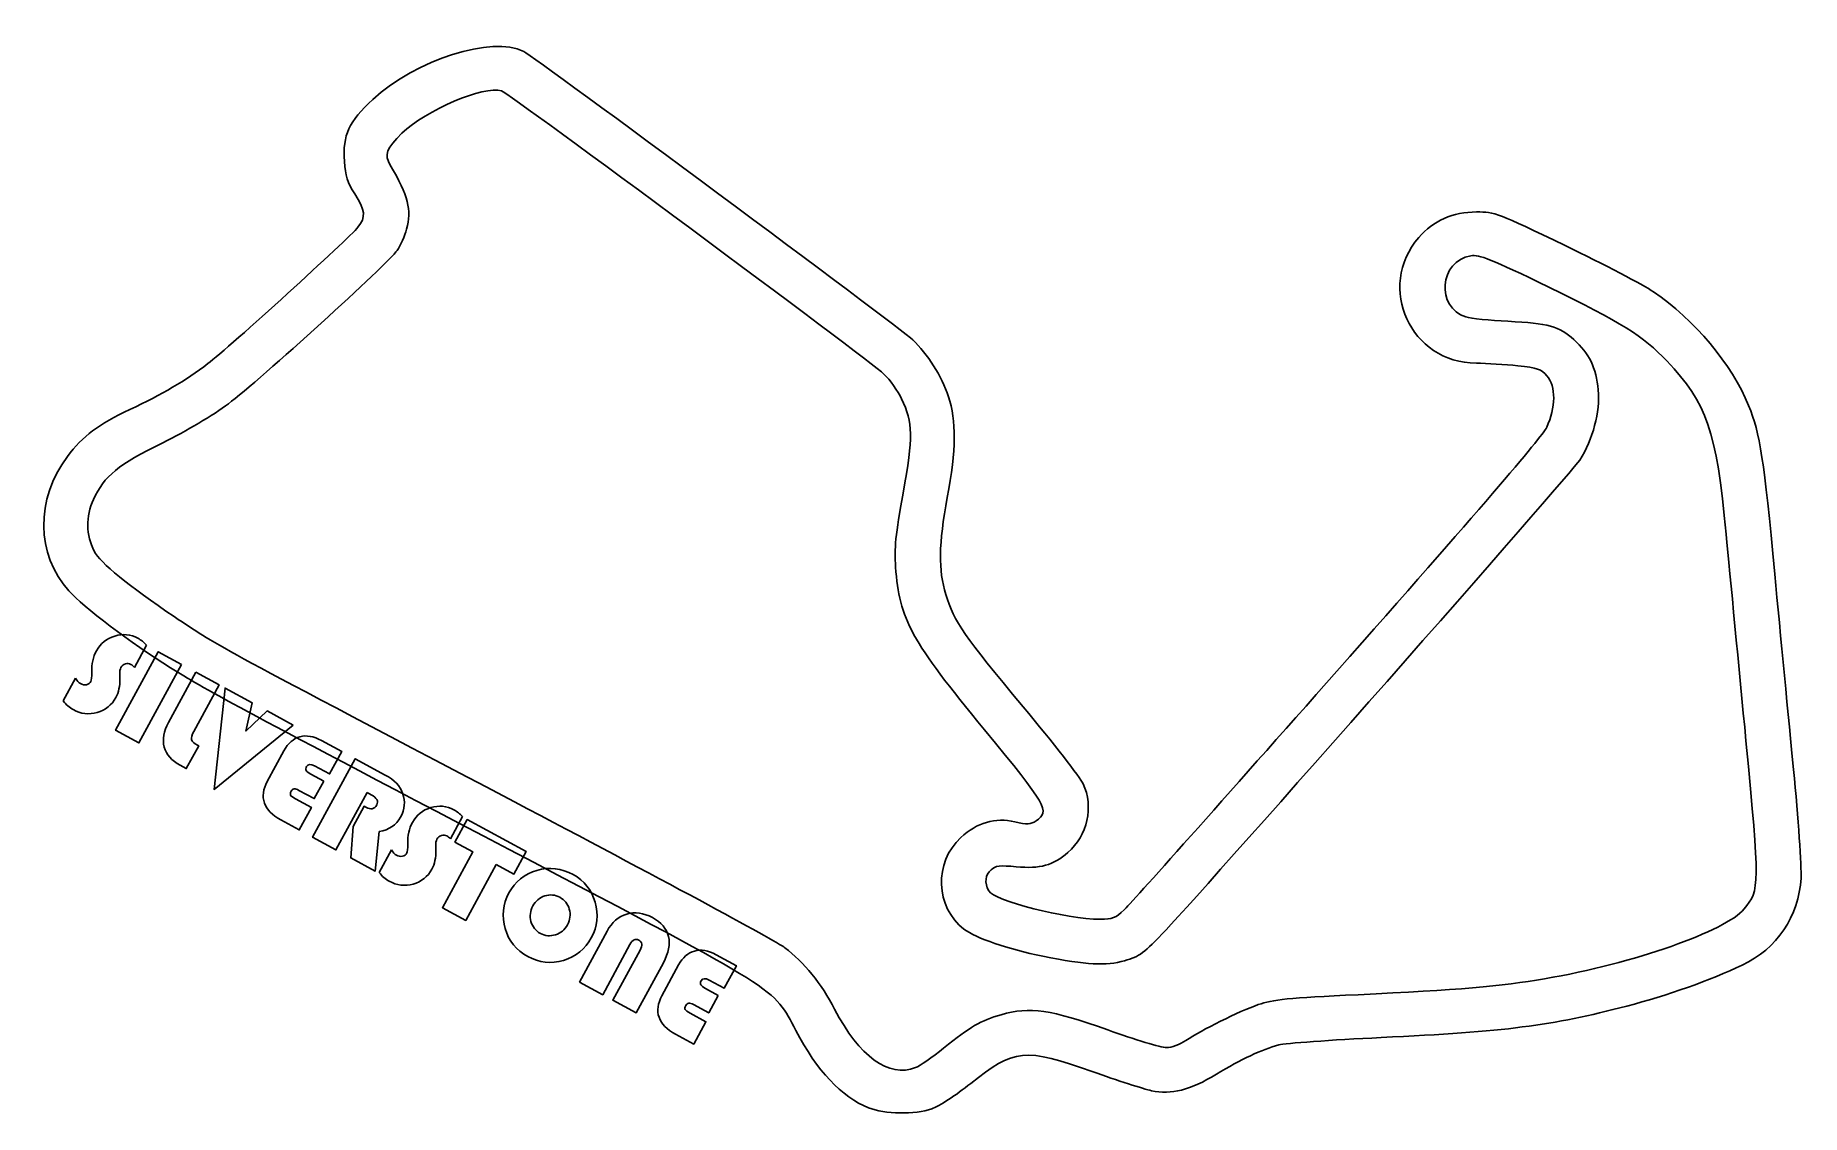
# Model space of a CAD drawing. Extents: x 30 to 198, y 145 to 247.
import ezdxf

# ---------------------------------------------------------------- set-up
doc = ezdxf.new("R2010")
doc.units = 0
doc.layers.add('Layer_1', color=7, linetype='CONTINUOUS')

msp = doc.modelspace()

# ---------------------------------------------------------------- linework, layer by layer
at = {"layer": 'Layer_1', "color": 7}
for points in [[(43.897145, 187.379764), (39.857304, 179.941404), (37.64487, 181.142997), (41.68471, 188.581358)], [(40.574454, 189.226692)], [(54.485226, 181.629282), (46.972174, 175.52683), (48.022299, 185.139356), (50.583492, 183.748349), (50.003878, 181.056976), (52.016672, 182.969976)], [(73.732876, 168.409472), (70.853195, 163.107257), (68.640756, 164.308853), (71.520437, 169.611068), (69.825694, 170.531498), (70.985853, 172.667643), (76.582331, 169.628146), (75.422171, 167.492001)], [(70.545866, 172.948948)], [(81.036989, 167.448709)], [(79.781854, 165.29358)], [(113.52005, 149.13371)], [(109.045, 145.32925)]]:
    msp.add_lwpolyline(points, close=True, dxfattribs=at)
for points in [[(40.574452, 189.226689), (39.423172, 187.106892)], [(32.680374, 183.916887), (33.849412, 186.069379)], [(38.031752, 186.415959), (38.040863, 186.029947)], [(42.645084, 181.878076), (45.237685, 186.651705)], [(45.237685, 186.651705), (47.450121, 185.450111), (45.049893, 181.03069)], [(45.405132, 179.722793), (45.519564, 179.660644), (44.347567, 177.502702), (43.759034, 177.82234)], [(57.16631, 180.173166), (59.089927, 179.128432), (57.929768, 176.992287), (56.51839, 177.758819)], [(52.025811, 176.282296), (53.609191, 179.197697)], [(61.491338, 175.234381), (58.537668, 169.795931), (56.325237, 170.997522), (60.365078, 178.435882), (63.204188, 176.893936)], [(57.3767, 176.311773), (56.476985, 174.655172), (55.032908, 175.439463)], [(56.156049, 176.974722), (57.3767, 176.311773)], [(54.716655, 174.623286), (56.204327, 173.815318), (55.050087, 171.690072), (53.311748, 172.634179)], [(61.883696, 175.021287), (61.491338, 175.234381)], [(62.650677, 171.535056), (62.259572, 167.774531), (59.938149, 169.035317), (60.166848, 172.016069), (61.205664, 173.92879), (61.380045, 173.834082)], [(70.545864, 172.948946), (69.394584, 170.829149)], [(62.651788, 167.639143), (63.820826, 169.791635)], [(68.003162, 170.138217), (68.012277, 169.752203)], [(81.632007, 157.253187), (84.254204, 162.081309)], [(86.4252, 160.803428), (83.844438, 156.051597), (81.632007, 157.253187)], [(89.591271, 159.083907), (87.010508, 154.332075), (84.798078, 155.533666), (87.37884, 160.285497)], [(94.592434, 159.846702), (96.516051, 158.801968), (95.355891, 156.665823), (93.944513, 157.432355)], [(89.451925, 155.955836), (91.035306, 158.871238)], [(94.802823, 155.985309), (93.903108, 154.328708), (92.459031, 155.112999)], [(93.582173, 156.648258), (94.802823, 155.985309)], [(92.142778, 154.296822), (93.63045, 153.488854), (92.47621, 151.363608), (90.737871, 152.307715)]]:
    msp.add_lwpolyline(points, dxfattribs=at)
for points in [[(62.029632, 240.979961), (66.123641, 244.770386), (73.360319, 247.069967), (76.34995, 245.530491)], [(76.34995, 245.530491), (77.564621, 244.905008), (111.86373, 219.476693), (113.23973, 218.181536)], [(74.238585, 241.798481), (72.574268, 242.326716), (67.077011, 239.984902), (64.796739, 237.776286)], [(110.51269, 214.932251), (109.07825, 216.303646), (74.968595, 241.566785), (74.238585, 241.798481)], [(59.337899, 235.111882), (59.17709, 237.63734), (59.736498, 238.856874), (62.029632, 240.979961)], [(64.796739, 237.776286), (63.318893, 236.344878), (63.105344, 235.759521), (63.693635, 234.75254)], [(60.317221, 232.03235), (59.629211, 233.104517), (59.424787, 233.747344), (59.337899, 235.111882)], [(63.693635, 234.75254), (65.396183, 231.838278), (65.734249, 230.510352), (65.240469, 228.676595)], [(60.61747, 228.856364), (61.392668, 229.841868), (61.335621, 230.445312), (60.317221, 232.03235)], [(161.23532, 227.888837), (162.59789, 229.480696), (164.4815, 230.312841), (166.72977, 230.316191)], [(166.72977, 230.316191), (168.44281, 230.318591), (168.72956, 230.20958), (175.13437, 227.116662)], [(46.399791, 215.928958), (48.334379, 217.40153), (59.826276, 227.850522), (60.61747, 228.856364)], [(65.240469, 228.676595), (65.068377, 228.037486), (64.66426, 227.129555), (64.342431, 226.658972)], [(166.70052, 215.963217), (160.44892, 216.014647), (157.179, 223.149944), (161.23532, 227.888837)], [(64.342431, 226.658972), (63.517124, 225.452183), (51.264533, 214.321678), (48.333922, 212.116512)], [(173.57021, 223.179424), (168.04476, 225.859338), (166.98528, 226.285975), (166.17389, 226.157831)], [(175.13437, 227.116662), (178.78145, 225.355467), (182.54948, 223.385164), (183.50778, 222.738213)], [(166.17389, 226.157831), (163.19722, 225.687722), (162.83653, 221.224177), (165.70459, 220.350267)], [(184.76221, 216.17725), (182.52952, 218.542223), (180.45438, 219.840522), (173.57021, 223.179424)], [(183.50778, 222.738213), (187.35258, 220.142571), (190.9602, 215.828503), (192.52381, 211.956647)], [(165.70459, 220.350267), (166.18594, 220.203599), (167.98004, 220.01742), (169.6915, 219.936536)], [(169.6915, 219.936536), (173.50912, 219.75611), (174.56517, 219.465049), (175.95371, 218.210588)], [(113.23973, 218.181536), (114.66441, 216.840544), (115.97245, 214.76208), (116.64142, 212.776269)], [(175.95371, 218.210588), (177.39089, 216.912181), (178.06792, 215.509659), (178.26229, 213.428175)], [(190.3914, 199.74268), (189.43844, 209.685689), (188.61154, 212.099836), (184.76221, 216.17725)], [(38.998724, 211.572151), (42.064468, 213.006567), (44.253204, 214.295017), (46.399791, 215.928958)], [(112.18781, 212.579751), (111.83105, 213.333887), (111.07724, 214.392511), (110.51269, 214.932251)], [(170.62624, 215.723153), (169.44242, 215.847165), (167.67584, 215.955194), (166.70052, 215.963217)], [(173.39974, 214.775606), (172.86642, 215.395631), (172.47444, 215.529544), (170.62624, 215.723153)], [(173.37144, 209.889634), (174.24428, 211.722926), (174.2562, 213.77993), (173.39974, 214.775606)], [(116.64142, 212.776269), (117.39556, 210.537659), (117.36114, 207.739938), (116.52403, 203.234426)], [(178.26229, 213.428175), (178.45329, 211.382771), (177.74265, 208.695508), (176.50363, 206.777902)], [(33.064437, 207.106428), (34.538729, 209.068524), (36.003231, 210.170605), (38.998724, 211.572151)], [(48.333922, 212.116512), (46.898585, 211.036481), (44.343201, 209.519176), (42.110457, 208.421221)], [(112.32605, 203.637958), (113.29775, 209.0318), (113.27854, 210.274133), (112.18781, 212.579751)], [(192.52381, 211.956647), (193.60912, 209.269182), (193.98535, 206.842542), (195.00477, 195.95448)], [(153.47551, 186.75458), (166.70746, 201.725649), (172.92872, 208.959754), (173.37144, 209.889634)], [(42.110457, 208.421221), (37.865176, 206.333598), (36.561947, 205.266357), (35.544694, 203.044383)], [(33.210394, 194.35558), (30.085275, 197.83147), (30.025403, 203.061854), (33.064437, 207.106428)], [(176.50363, 206.777902), (175.7128, 205.553949), (141.64765, 166.86426), (137.26581, 162.21334)], [(35.544694, 203.044383), (34.794286, 201.405276), (34.816964, 199.66512), (35.608684, 198.134099)], [(111.617, 196.62239), (111.48398, 198.392805), (111.615, 199.69319), (112.32605, 203.637958)], [(116.52403, 203.234426), (115.6996, 198.797157), (115.66186, 196.32587), (116.38335, 194.02124)], [(192.27392, 180.12524), (191.61652, 186.97105), (190.76939, 195.7989), (190.3914, 199.74268)], [(35.608684, 198.134099), (36.178051, 197.033065), (38.902923, 194.8026), (43.20213, 191.91843)], [(120.06088, 181.17783), (113.077, 189.65129), (111.9916, 191.63657), (111.617, 196.62239)], [(42.841524, 187.07177), (39.07967, 189.42747), (34.584995, 192.8267), (33.210394, 194.35558)], [(195.00477, 195.95448), (195.52729, 190.37366), (196.32638, 182.03286), (196.78054, 177.41938)], [(116.38335, 194.02124), (117.20375, 191.40063), (118.0918, 190.11055), (123.71374, 183.37226)], [(43.20213, 191.91843), (47.482957, 189.0466), (45.876248, 189.92139), (75.476128, 174.34652)], [(35.821857, 188.674681), (36.202658, 189.375831), (36.77904, 189.843738), (37.551001, 190.078401)], [(37.551001, 190.078401), (38.32857, 190.314725), (39.064296, 190.244459), (39.75818, 189.867605)], [(39.75818, 189.867605), (40.063343, 189.701868), (40.335434, 189.48823), (40.574454, 189.226692)], [(35.37068, 186.661567), (35.355775, 187.42238), (35.506168, 188.093418), (35.821857, 188.674681)], [(33.849412, 186.069379), (33.987118, 185.820525), (34.13771, 185.651704), (34.301191, 185.562916)], [(35.293586, 185.779007), (35.352777, 185.887994), (35.378475, 186.18218), (35.37068, 186.661567)], [(38.040863, 186.029947), (38.05796, 185.333807), (37.93234, 184.7387), (37.664004, 184.244626)], [(38.143372, 187.089237), (38.062476, 186.940288), (38.02527, 186.715862), (38.031752, 186.415959)], [(38.565887, 187.438417), (38.378917, 187.38001), (38.238079, 187.263616), (38.143372, 187.089237)], [(39.097012, 187.389887), (38.929898, 187.480647), (38.752857, 187.496824), (38.565887, 187.438417)], [(39.423172, 187.106892), (39.292921, 187.248202), (39.184201, 187.342533), (39.097012, 187.389887)], [(74.980241, 169.81832), (48.36317, 183.80276), (46.251721, 184.93628), (42.841524, 187.07177)], [(133.29118, 164.09305), (133.80407, 164.57672), (142.88702, 174.77441), (153.47551, 186.75458)], [(34.301191, 185.562916), (34.493734, 185.458344), (34.683178, 185.426023), (34.869521, 185.465952)], [(34.869521, 185.465952), (35.06147, 185.507542), (35.202825, 185.611893), (35.293586, 185.779007)], [(33.604367, 183.097505), (33.248343, 183.290865), (32.940345, 183.563992), (32.680374, 183.916887)], [(35.892815, 182.828457), (35.108294, 182.605318), (34.345478, 182.695001), (33.604367, 183.097505)], [(37.664004, 184.244626), (37.271365, 183.521679), (36.680969, 183.049623), (35.892815, 182.828457)], [(123.71374, 183.37226), (126.56956, 179.94936), (129.13056, 176.66174), (129.40485, 176.06645)], [(42.255351, 179.549321), (42.061369, 180.266258), (42.191281, 181.042509), (42.645084, 181.878076)], [(45.049893, 181.03069), (44.862452, 180.685564), (44.791655, 180.42528), (44.837501, 180.249838)], [(124.9501, 172.5505), (126.29342, 173.43067), (125.95732, 174.02373), (120.06088, 181.17783)], [(43.759034, 177.82234), (42.952531, 178.260359), (42.451303, 178.836019), (42.255351, 179.549321)], [(44.837501, 180.249838), (44.888958, 180.076052), (45.078168, 179.90037), (45.405132, 179.722793)], [(53.609191, 179.197697), (53.995911, 179.909745), (54.499258, 180.351455), (55.119233, 180.522825)], [(55.119233, 180.522825), (55.742839, 180.692223), (56.425199, 180.57567), (57.16631, 180.173166)], [(192.10284, 164.18892), (193.5885, 165.99129), (193.59279, 166.39109), (192.27392, 180.12524)], [(55.744959, 177.69902), (55.666036, 177.553704), (55.656199, 177.427321), (55.715447, 177.319871)], [(56.51839, 177.758819), (56.136937, 177.96599), (55.879127, 177.946057), (55.744959, 177.69902)], [(51.753843, 174.235362), (51.534624, 174.862506), (51.62528, 175.544817), (52.025811, 176.282296)], [(55.715447, 177.319871), (55.776673, 177.216049), (55.923541, 177.101), (56.156049, 176.974722)], [(63.204188, 176.893936), (64.068818, 176.424347), (64.622676, 175.845977), (64.865763, 175.158825)], [(129.40485, 176.06645), (130.41841, 173.86671), (129.81891, 171.17049), (127.95173, 169.53108)], [(196.78054, 177.41938), (197.23469, 172.8059), (197.55519, 168.17223), (197.49276, 167.12233)], [(53.311748, 172.634179), (52.494342, 173.07812), (51.97504, 173.611847), (51.753843, 174.235362)], [(54.286247, 175.351009), (54.201406, 175.194795), (54.186953, 175.068566), (54.242888, 174.972324)], [(54.242888, 174.972324), (54.300799, 174.879718), (54.458721, 174.763372), (54.716655, 174.623286)], [(54.565954, 175.580161), (54.454459, 175.565442), (54.361223, 175.489058), (54.286247, 175.351009)], [(55.032908, 175.439463), (54.836733, 175.546007), (54.681082, 175.592906), (54.565954, 175.580161)], [(62.403117, 174.054683), (62.594503, 174.407074), (62.421363, 174.729276), (61.883696, 175.021287)], [(64.865763, 175.158825), (65.135722, 174.391216), (65.070436, 173.638673), (64.669904, 172.901194)], [(75.476128, 174.34652), (88.767302, 167.35296), (100.30762, 161.12834), (101.12128, 160.51403)], [(61.380045, 173.834082), (61.845056, 173.58153), (62.18608, 173.655064), (62.403117, 174.054683)], [(64.669904, 172.901194), (64.261481, 172.149184), (63.588405, 171.693805), (62.650677, 171.535056)], [(65.793268, 172.396939), (66.174069, 173.098089), (66.750451, 173.565995), (67.522412, 173.800659)], [(67.522412, 173.800659), (68.299986, 174.036979), (69.035713, 173.966713), (69.729594, 173.58986)], [(69.729594, 173.58986), (70.034759, 173.424122), (70.306849, 173.210485), (70.545866, 172.948948)], [(117.80755, 170.97013), (119.3461, 172.38832), (121.06503, 172.88379), (122.94285, 172.45033)], [(65.342093, 170.383823), (65.327187, 171.144637), (65.477579, 171.815675), (65.793268, 172.396939)], [(68.537301, 171.160673), (68.35033, 171.102266), (68.209492, 170.985873), (68.114785, 170.811494)], [(69.068423, 171.112144), (68.901312, 171.202903), (68.724271, 171.21908), (68.537301, 171.160673)], [(69.394584, 170.829149), (69.264334, 170.970458), (69.155614, 171.06479), (69.068423, 171.112144)], [(118.10462, 162.27903), (115.37763, 164.35901), (115.23277, 168.59678), (117.80755, 170.97013)], [(122.94285, 172.45033), (124.0966, 172.18401), (124.41503, 172.1999), (124.9501, 172.5505)], [(63.820826, 169.791635), (63.958532, 169.54278), (64.109125, 169.373959), (64.272604, 169.285172)], [(64.272604, 169.285172), (64.465146, 169.180601), (64.654589, 169.14828), (64.840931, 169.18821)], [(64.840931, 169.18821), (65.032885, 169.229797), (65.174242, 169.334147), (65.265003, 169.501261)], [(65.265003, 169.501261), (65.324195, 169.610248), (65.349891, 169.904435), (65.342093, 170.383823)], [(68.012277, 169.752203), (68.029375, 169.056062), (67.903756, 168.460955), (67.63542, 167.966881)], [(68.114785, 170.811494), (68.033889, 170.662544), (67.996682, 170.438119), (68.003162, 170.138217)], [(102.15441, 152.66), (100.02595, 156.74751), (100.8564, 156.22315), (74.980241, 169.81832)], [(127.95173, 169.53108), (126.57712, 168.32416), (125.32528, 167.98041), (123.06842, 168.19017)], [(63.575782, 166.81976), (63.219755, 167.013121), (62.911757, 167.286249), (62.651788, 167.639143)], [(67.63542, 167.966881), (67.242781, 167.243934), (66.652383, 166.771878), (65.864227, 166.550714)], [(74.945351, 165.704515), (75.53727, 166.794385), (76.421696, 167.508985), (77.598629, 167.848314)], [(77.598629, 167.848314), (78.779201, 168.185668), (79.925321, 168.052466), (81.036989, 167.448709)], [(120.6754, 167.91257), (120.11714, 167.40735), (120.0353, 166.68492), (120.44882, 165.91226)], [(123.06842, 168.19017), (121.50928, 168.33507), (121.08829, 168.28627), (120.6754, 167.91257)], [(65.864227, 166.550714), (65.079709, 166.327573), (64.316894, 166.417255), (63.575782, 166.81976)], [(81.036989, 167.448709), (82.090529, 166.876522), (82.785146, 166.002946), (83.120839, 164.827982)], [(120.44882, 165.91226), (120.96016, 164.9568), (127.79968, 163.21365), (131.0372, 163.21365)], [(197.49276, 167.12233), (197.27619, 163.48024), (195.2112, 160.4177), (191.91805, 158.85459)], [(74.589197, 162.320185), (74.240635, 163.497434), (74.359353, 164.625544), (74.945351, 165.704515)], [(77.212282, 164.473324), (76.955785, 164.001048), (76.896625, 163.51098), (77.034802, 163.003122)], [(78.34886, 165.422633), (77.84764, 165.262038), (77.46878, 164.945602), (77.212282, 164.473324)], [(79.781854, 165.29358), (79.327739, 165.540213), (78.850075, 165.583231), (78.34886, 165.422633)], [(80.670275, 164.161852), (80.535735, 164.667734), (80.239595, 165.044977), (79.781854, 165.29358)], [(83.120839, 164.827982), (83.46017, 163.651042), (83.339796, 162.528536), (82.759716, 161.460463)], [(173.16895, 157.56006), (181.6446, 159.0295), (190.36724, 162.08335), (192.10284, 164.18892)], [(77.034802, 163.003122), (77.176606, 162.493295), (77.47275, 162.116051), (77.923232, 161.87139)], [(79.353257, 161.736892), (79.854477, 161.897487), (80.234323, 162.21574), (80.492794, 162.691649)], [(80.492794, 162.691649), (80.751265, 163.167559), (80.810425, 163.657627), (80.670275, 164.161852)], [(84.254204, 162.081309), (84.713927, 162.927775), (85.334388, 163.468183), (86.115588, 163.702534)], [(86.115588, 163.702534), (86.90042, 163.934913), (87.714254, 163.822226), (88.557091, 163.364474)], [(88.557091, 163.364474), (89.396291, 162.908697), (89.903328, 162.313416), (90.078204, 161.578629)], [(131.0372, 163.21365), (132.15639, 163.21365), (132.50138, 163.34825), (133.29118, 164.09305)], [(76.730508, 159.675307), (75.651536, 160.261306), (74.937766, 161.142932), (74.589197, 162.320185)], [(77.923232, 161.87139), (78.380973, 161.622787), (78.857648, 161.577954), (79.353257, 161.736892)], [(82.759716, 161.460463), (82.169771, 160.374227), (81.288975, 159.657656), (80.117326, 159.310751)], [(87.263792, 161.230072), (86.951363, 161.399755), (86.671832, 161.25754), (86.4252, 160.803428)], [(87.37884, 160.285497), (87.625473, 160.73961), (87.587123, 161.054468), (87.263792, 161.230072)], [(90.078204, 161.578629), (90.256712, 160.84187), (90.094401, 160.010296), (89.591271, 159.083907)], [(125.58607, 159.7071), (122.24866, 160.37508), (119.24872, 161.40638), (118.10462, 162.27903)], [(137.26581, 162.21334), (135.14232, 159.95943), (134.77166, 159.68253), (133.33442, 159.27634)], [(80.117326, 159.310751), (78.945684, 158.963844), (77.816744, 159.085362), (76.730508, 159.675307)], [(91.035306, 158.871238), (91.422026, 159.583286), (91.925373, 160.024995), (92.545347, 160.196366)], [(92.545347, 160.196366), (93.16896, 160.365761), (93.851322, 160.249206), (94.592434, 159.846702)], [(101.12128, 160.51403), (102.88911, 159.1793), (104.60876, 157.05391), (105.83333, 154.6902)], [(133.33442, 159.27634), (131.53398, 158.7675), (129.79851, 158.86398), (125.58607, 159.7071)], [(93.944513, 157.432355), (93.563054, 157.639529), (93.305241, 157.619597), (93.171073, 157.372561)], [(155.48576, 156.05353), (164.93039, 156.49871), (169.09243, 156.8533), (173.16895, 157.56006)], [(191.91805, 158.85459), (188.93504, 157.43868), (184.74608, 155.95191), (180.97303, 154.96992)], [(89.179966, 153.908898), (88.960741, 154.536045), (89.051394, 155.218358), (89.451925, 155.955836)], [(93.171073, 157.372561), (93.092151, 157.227245), (93.082317, 157.10086), (93.141571, 156.993407)], [(93.141571, 156.993407), (93.202797, 156.889585), (93.349664, 156.774535), (93.582173, 156.648258)], [(146.01527, 155.11174), (147.39549, 155.59794), (148.81471, 155.73908), (155.48576, 156.05353)], [(91.712371, 155.024545), (91.627529, 154.868331), (91.613076, 154.742102), (91.669012, 154.64586)], [(91.669012, 154.64586), (91.726922, 154.553254), (91.884844, 154.436908), (92.142778, 154.296822)], [(91.992078, 155.253697), (91.880582, 155.238978), (91.787347, 155.162594), (91.712371, 155.024545)], [(92.459031, 155.112999), (92.262851, 155.219546), (92.1072, 155.266445), (91.992078, 155.253697)], [(105.83333, 154.6902), (108.17135, 150.17729), (110.96097, 148.16075), (113.52005, 149.13371)], [(116.17587, 150.98519), (118.69903, 153.02308), (119.6742, 153.58998), (121.62534, 154.15314)], [(121.62534, 154.15314), (124.34001, 154.93668), (126.36169, 154.64918), (131.73777, 152.71506)], [(139.15581, 151.70177), (140.61707, 152.69472), (144.1753, 154.46359), (146.01527, 155.11174)], [(180.97303, 154.96992), (173.79456, 153.10163), (169.48202, 152.54961), (157.6773, 151.98802)], [(90.737871, 152.307715), (89.920466, 152.751656), (89.401164, 153.285383), (89.179966, 153.908898)], [(109.04502, 145.32925), (106.51963, 146.31705), (104.13786, 148.85095), (102.15441, 152.66)], [(131.73777, 152.71506), (134.30268, 151.79229), (136.80101, 151.0373), (137.2896, 151.0373)], [(113.52005, 149.13371), (113.89775, 149.27731), (115.09287, 150.11048), (116.17587, 150.98519)], [(130.27695, 148.76293), (123.9199, 151.03206), (122.8308, 150.92526), (118.73855, 147.63138)], [(137.2896, 151.0373), (137.78705, 151.0373), (138.60825, 151.32969), (139.15581, 151.70177)], [(147.9633, 151.28598), (146.34896, 150.85129), (144.36744, 149.92267), (142.04611, 148.51297)], [(157.6773, 151.98802), (152.92978, 151.76216), (148.55848, 151.44625), (147.9633, 151.28598)], [(118.73855, 147.63138), (117.37192, 146.53137), (115.71392, 145.44741), (115.05412, 145.2226)], [(135.8916, 146.94824), (135.16031, 147.10508), (132.63372, 147.92169), (130.27695, 148.76293)], [(142.04611, 148.51297), (139.54552, 146.99439), (137.77515, 146.5443), (135.8916, 146.94824)], [(115.05412, 145.2226), (113.4336, 144.67043), (110.60077, 144.72071), (109.045, 145.32925)]]:
    msp.add_open_spline(points, degree=3, dxfattribs=at)

doc.saveas('drawing.dxf')
